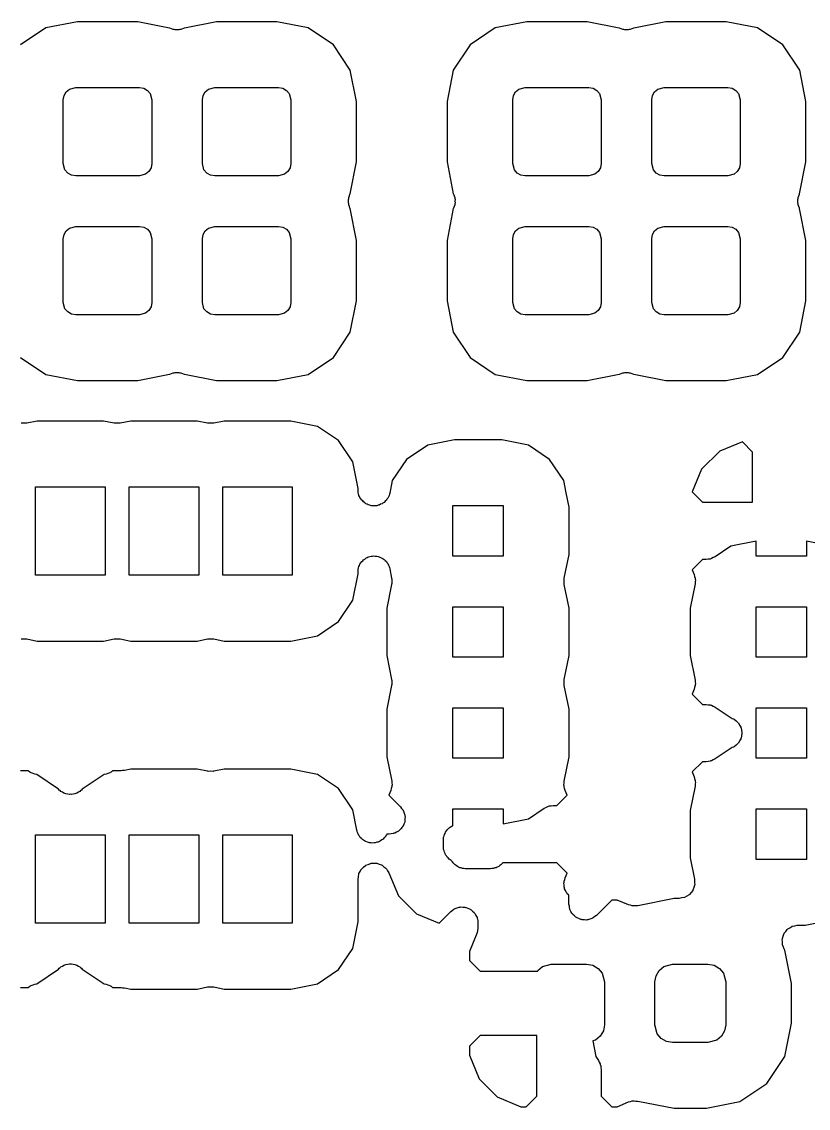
# Model space of a CAD drawing. Extents: x 123.5 to 166.3, y -110.9 to -58.6.
# Drawn here: x 140.88 to 147.11, y -98.87 to -90.27 of the extents above; entities that cross this region are included whole.
import ezdxf

# ---------------------------------------------------------------- set-up
doc = ezdxf.new("R2010")
doc.units = 0
doc.header["$MEASUREMENT"] = 0
doc.layers.add('BLACK', color=7, linetype='CONTINUOUS')

msp = doc.modelspace()

# ---------------------------------------------------------------- linework, layer by layer
at = {"layer": 'BLACK', "linetype": 'CONTINUOUS'}
for p, q in [((141.324, -90.2736), (141.075, -90.3229)), ((141.802, -90.2736), (141.324, -90.2736)), ((142.054, -90.3236), (141.802, -90.2736)), ((142.424, -90.2736), (142.172, -90.3236)), ((142.902, -90.2736), (142.424, -90.2736)), ((143.151, -90.3229), (142.902, -90.2736)), ((144.88, -90.2736), (144.631, -90.3229)), ((145.358, -90.2736), (144.88, -90.2736)), ((145.61, -90.3236), (145.358, -90.2736)), ((145.98, -90.2736), (145.728, -90.3236)), ((146.458, -90.2736), (145.98, -90.2736)), ((146.707, -90.3229), (146.458, -90.2736)), ((141.075, -90.3229), (140.875, -90.4565)), ((142.057, -90.3257), (142.054, -90.3236)), ((142.07, -90.3296), (142.057, -90.3257)), ((142.083, -90.3352), (142.07, -90.3296)), ((142.091, -90.3357), (142.083, -90.3352)), ((142.099, -90.3381), (142.091, -90.3357)), ((142.113, -90.3371), (142.099, -90.3381)), ((142.127, -90.3381), (142.113, -90.3371)), ((142.135, -90.3357), (142.127, -90.3381)), ((142.143, -90.3352), (142.135, -90.3357)), ((142.156, -90.3296), (142.143, -90.3352)), ((142.169, -90.3257), (142.156, -90.3296)), ((142.172, -90.3236), (142.169, -90.3257)), ((143.351, -90.4565), (143.151, -90.3229)), ((144.631, -90.3229), (144.431, -90.4565)), ((145.613, -90.3257), (145.61, -90.3236)), ((145.626, -90.3296), (145.613, -90.3257)), ((145.639, -90.3352), (145.626, -90.3296)), ((145.647, -90.3357), (145.639, -90.3352)), ((145.655, -90.3381), (145.647, -90.3357)), ((145.669, -90.3371), (145.655, -90.3381)), ((145.683, -90.3381), (145.669, -90.3371)), ((145.691, -90.3357), (145.683, -90.3381)), ((145.699, -90.3352), (145.691, -90.3357)), ((145.712, -90.3296), (145.699, -90.3352)), ((145.725, -90.3257), (145.712, -90.3296)), ((145.728, -90.3236), (145.725, -90.3257)), ((146.907, -90.4565), (146.707, -90.3229)), ((143.484, -90.6563), (143.351, -90.4565)), ((144.431, -90.4565), (144.298, -90.6563)), ((147.04, -90.6563), (146.907, -90.4565)), ((143.533, -90.9045), (143.484, -90.6563)), ((144.298, -90.6563), (144.249, -90.9045)), ((147.089, -90.9045), (147.04, -90.6563)), ((141.236, -90.829), (141.262, -90.8071)), ((141.262, -90.8071), (141.311, -90.794)), ((141.311, -90.794), (141.815, -90.794)), ((141.815, -90.794), (141.849, -90.7999)), ((141.849, -90.7999), (141.878, -90.8169)), ((141.878, -90.8169), (141.9, -90.843)), ((142.336, -90.829), (142.362, -90.8071)), ((142.362, -90.8071), (142.411, -90.794)), ((142.411, -90.794), (142.915, -90.794)), ((142.915, -90.794), (142.949, -90.7999)), ((142.949, -90.7999), (142.978, -90.8169)), ((142.978, -90.8169), (143, -90.843)), ((144.792, -90.829), (144.818, -90.8071)), ((144.818, -90.8071), (144.867, -90.794)), ((144.867, -90.794), (145.371, -90.794)), ((145.371, -90.794), (145.405, -90.7999)), ((145.405, -90.7999), (145.434, -90.8169)), ((145.434, -90.8169), (145.456, -90.843)), ((145.892, -90.829), (145.918, -90.8071)), ((145.918, -90.8071), (145.967, -90.794)), ((145.967, -90.794), (146.471, -90.794)), ((146.471, -90.794), (146.505, -90.7999)), ((146.505, -90.7999), (146.534, -90.8169)), ((146.534, -90.8169), (146.556, -90.843)), ((141.213, -90.892), (141.219, -90.8585)), ((141.213, -91.396), (141.213, -90.892)), ((141.219, -90.8585), (141.236, -90.829)), ((141.9, -90.843), (141.913, -90.892)), ((141.913, -90.892), (141.913, -91.396)), ((142.313, -90.892), (142.319, -90.8585)), ((142.313, -91.396), (142.313, -90.892)), ((142.319, -90.8585), (142.336, -90.829)), ((143, -90.843), (143.013, -90.892)), ((143.013, -90.892), (143.013, -91.396)), ((143.533, -91.3835), (143.533, -90.9045)), ((144.249, -90.9045), (144.249, -91.3835)), ((144.769, -90.892), (144.775, -90.8585)), ((144.769, -91.396), (144.769, -90.892)), ((144.775, -90.8585), (144.792, -90.829)), ((145.456, -90.843), (145.469, -90.892)), ((145.469, -90.892), (145.469, -91.396)), ((145.869, -90.892), (145.875, -90.8585)), ((145.869, -91.396), (145.869, -90.892)), ((145.875, -90.8585), (145.892, -90.829)), ((146.556, -90.843), (146.569, -90.892)), ((146.569, -90.892), (146.569, -91.396)), ((147.089, -91.3835), (147.089, -90.9045)), ((141.226, -91.445), (141.213, -91.396)), ((141.913, -91.396), (141.907, -91.4295)), ((142.326, -91.445), (142.313, -91.396)), ((143.013, -91.396), (143.007, -91.4295)), ((143.483, -91.6349), (143.533, -91.3835)), ((144.249, -91.3835), (144.299, -91.6349)), ((144.782, -91.445), (144.769, -91.396)), ((145.469, -91.396), (145.463, -91.4295)), ((145.882, -91.445), (145.869, -91.396)), ((146.569, -91.396), (146.563, -91.4295)), ((147.039, -91.6349), (147.089, -91.3835)), ((141.248, -91.4711), (141.226, -91.445)), ((141.277, -91.4881), (141.248, -91.4711)), ((141.311, -91.494), (141.277, -91.4881)), ((141.815, -91.494), (141.311, -91.494)), ((141.864, -91.4809), (141.815, -91.494)), ((141.89, -91.459), (141.864, -91.4809)), ((141.907, -91.4295), (141.89, -91.459)), ((142.348, -91.4711), (142.326, -91.445)), ((142.377, -91.4881), (142.348, -91.4711)), ((142.411, -91.494), (142.377, -91.4881)), ((142.915, -91.494), (142.411, -91.494)), ((142.964, -91.4809), (142.915, -91.494)), ((142.99, -91.459), (142.964, -91.4809)), ((143.007, -91.4295), (142.99, -91.459)), ((144.804, -91.4711), (144.782, -91.445)), ((144.833, -91.4881), (144.804, -91.4711)), ((144.867, -91.494), (144.833, -91.4881)), ((145.371, -91.494), (144.867, -91.494)), ((145.42, -91.4809), (145.371, -91.494)), ((145.446, -91.459), (145.42, -91.4809)), ((145.463, -91.4295), (145.446, -91.459)), ((145.904, -91.4711), (145.882, -91.445)), ((145.933, -91.4881), (145.904, -91.4711)), ((145.967, -91.494), (145.933, -91.4881)), ((146.471, -91.494), (145.967, -91.494)), ((146.52, -91.4809), (146.471, -91.494)), ((146.546, -91.459), (146.52, -91.4809)), ((146.563, -91.4295), (146.546, -91.459)), ((143.469, -91.6802), (143.471, -91.6722)), ((143.47, -91.694), (143.469, -91.6802)), ((143.471, -91.6722), (143.472, -91.6638)), ((143.472, -91.6638), (143.477, -91.6511)), ((143.477, -91.6511), (143.481, -91.6378)), ((143.481, -91.6378), (143.483, -91.6349)), ((144.299, -91.6349), (144.301, -91.6378)), ((144.301, -91.6378), (144.305, -91.6511)), ((144.305, -91.6511), (144.31, -91.6638)), ((144.31, -91.6638), (144.311, -91.6721)), ((144.311, -91.6721), (144.313, -91.6802)), ((144.313, -91.6802), (144.312, -91.694)), ((147.025, -91.6802), (147.027, -91.6722)), ((147.026, -91.694), (147.025, -91.6802)), ((147.027, -91.6722), (147.028, -91.6638)), ((147.028, -91.6638), (147.033, -91.6511)), ((147.033, -91.6511), (147.037, -91.6378)), ((147.037, -91.6378), (147.039, -91.6349)), ((143.469, -91.7078), (143.47, -91.694)), ((143.471, -91.7158), (143.469, -91.7078)), ((143.472, -91.7242), (143.471, -91.7158)), ((143.477, -91.7369), (143.472, -91.7242)), ((143.481, -91.7502), (143.477, -91.7369)), ((143.483, -91.7531), (143.481, -91.7502)), ((143.533, -92.0045), (143.483, -91.7531)), ((144.299, -91.7531), (144.249, -92.0045)), ((144.301, -91.7502), (144.299, -91.7531)), ((144.305, -91.7369), (144.301, -91.7502)), ((144.31, -91.7242), (144.305, -91.7369)), ((144.311, -91.7159), (144.31, -91.7242)), ((144.313, -91.7078), (144.311, -91.7159)), ((144.312, -91.694), (144.313, -91.7078)), ((147.025, -91.7078), (147.026, -91.694)), ((147.027, -91.7158), (147.025, -91.7078)), ((147.028, -91.7242), (147.027, -91.7158)), ((147.033, -91.7369), (147.028, -91.7242)), ((147.037, -91.7502), (147.033, -91.7369)), ((147.039, -91.7531), (147.037, -91.7502)), ((147.089, -92.0045), (147.039, -91.7531)), ((141.219, -91.9585), (141.236, -91.929)), ((141.236, -91.929), (141.262, -91.9071)), ((141.262, -91.9071), (141.311, -91.894)), ((141.311, -91.894), (141.815, -91.894)), ((141.815, -91.894), (141.849, -91.8999)), ((141.849, -91.8999), (141.878, -91.9169)), ((141.878, -91.9169), (141.9, -91.943)), ((142.319, -91.9585), (142.336, -91.929)), ((142.336, -91.929), (142.362, -91.9071)), ((142.362, -91.9071), (142.411, -91.894)), ((142.411, -91.894), (142.915, -91.894)), ((142.915, -91.894), (142.949, -91.8999)), ((142.949, -91.8999), (142.978, -91.9169)), ((142.978, -91.9169), (143, -91.943)), ((144.775, -91.9585), (144.792, -91.929)), ((144.792, -91.929), (144.818, -91.9071)), ((144.818, -91.9071), (144.867, -91.894)), ((144.867, -91.894), (145.371, -91.894)), ((145.371, -91.894), (145.405, -91.8999)), ((145.405, -91.8999), (145.434, -91.9169)), ((145.434, -91.9169), (145.456, -91.943)), ((145.875, -91.9585), (145.892, -91.929)), ((145.892, -91.929), (145.918, -91.9071)), ((145.918, -91.9071), (145.967, -91.894)), ((145.967, -91.894), (146.471, -91.894)), ((146.471, -91.894), (146.505, -91.8999)), ((146.505, -91.8999), (146.534, -91.9169)), ((146.534, -91.9169), (146.556, -91.943)), ((141.213, -91.992), (141.219, -91.9585)), ((141.213, -92.496), (141.213, -91.992)), ((141.9, -91.943), (141.913, -91.992)), ((141.913, -91.992), (141.913, -92.496)), ((142.313, -91.992), (142.319, -91.9585)), ((142.313, -92.496), (142.313, -91.992)), ((143, -91.943), (143.013, -91.992)), ((143.013, -91.992), (143.013, -92.496)), ((143.533, -92.4835), (143.533, -92.0045)), ((144.249, -92.0045), (144.249, -92.4835)), ((144.769, -91.992), (144.775, -91.9585)), ((144.769, -92.496), (144.769, -91.992)), ((145.456, -91.943), (145.469, -91.992)), ((145.469, -91.992), (145.469, -92.496)), ((145.869, -91.992), (145.875, -91.9585)), ((145.869, -92.496), (145.869, -91.992)), ((146.556, -91.943), (146.569, -91.992)), ((146.569, -91.992), (146.569, -92.496)), ((147.089, -92.4835), (147.089, -92.0045)), ((141.226, -92.545), (141.213, -92.496)), ((141.907, -92.5295), (141.89, -92.559)), ((141.913, -92.496), (141.907, -92.5295)), ((142.326, -92.545), (142.313, -92.496)), ((143.007, -92.5295), (142.99, -92.559)), ((143.013, -92.496), (143.007, -92.5295)), ((143.484, -92.7317), (143.533, -92.4835)), ((144.249, -92.4835), (144.298, -92.7317)), ((144.782, -92.545), (144.769, -92.496)), ((145.463, -92.5295), (145.446, -92.559)), ((145.469, -92.496), (145.463, -92.5295)), ((145.882, -92.545), (145.869, -92.496)), ((146.563, -92.5295), (146.546, -92.559)), ((146.569, -92.496), (146.563, -92.5295)), ((147.04, -92.7317), (147.089, -92.4835)), ((141.248, -92.5711), (141.226, -92.545)), ((141.277, -92.5881), (141.248, -92.5711)), ((141.311, -92.594), (141.277, -92.5881)), ((141.815, -92.594), (141.311, -92.594)), ((141.864, -92.5809), (141.815, -92.594)), ((141.89, -92.559), (141.864, -92.5809)), ((142.348, -92.5711), (142.326, -92.545)), ((142.377, -92.5881), (142.348, -92.5711)), ((142.411, -92.594), (142.377, -92.5881)), ((142.915, -92.594), (142.411, -92.594)), ((142.964, -92.5809), (142.915, -92.594)), ((142.99, -92.559), (142.964, -92.5809)), ((144.804, -92.5711), (144.782, -92.545)), ((144.833, -92.5881), (144.804, -92.5711)), ((144.867, -92.594), (144.833, -92.5881)), ((145.371, -92.594), (144.867, -92.594)), ((145.42, -92.5809), (145.371, -92.594)), ((145.446, -92.559), (145.42, -92.5809)), ((145.904, -92.5711), (145.882, -92.545)), ((145.933, -92.5881), (145.904, -92.5711)), ((145.967, -92.594), (145.933, -92.5881)), ((146.471, -92.594), (145.967, -92.594)), ((146.52, -92.5809), (146.471, -92.594)), ((146.546, -92.559), (146.52, -92.5809)), ((143.351, -92.9315), (143.484, -92.7317)), ((144.298, -92.7317), (144.431, -92.9315)), ((146.907, -92.9315), (147.04, -92.7317)), ((140.875, -92.9315), (141.075, -93.0651)), ((143.151, -93.0651), (143.351, -92.9315)), ((144.431, -92.9315), (144.631, -93.0651)), ((146.707, -93.0651), (146.907, -92.9315)), ((142.057, -93.0623), (142.07, -93.0584)), ((142.07, -93.0584), (142.083, -93.0528)), ((142.083, -93.0528), (142.091, -93.0523)), ((142.091, -93.0523), (142.099, -93.0499)), ((142.099, -93.0499), (142.113, -93.0509)), ((142.113, -93.0509), (142.127, -93.0499)), ((142.127, -93.0499), (142.135, -93.0523)), ((142.135, -93.0523), (142.143, -93.0528)), ((142.143, -93.0528), (142.156, -93.0584)), ((142.156, -93.0584), (142.169, -93.0623)), ((145.613, -93.0623), (145.626, -93.0584)), ((145.626, -93.0584), (145.639, -93.0528)), ((145.639, -93.0528), (145.647, -93.0523)), ((145.647, -93.0523), (145.655, -93.0499)), ((145.655, -93.0499), (145.669, -93.0509)), ((145.669, -93.0509), (145.683, -93.0499)), ((145.683, -93.0499), (145.691, -93.0523)), ((145.691, -93.0523), (145.699, -93.0528)), ((145.699, -93.0528), (145.712, -93.0584)), ((145.712, -93.0584), (145.725, -93.0623)), ((141.075, -93.0651), (141.324, -93.1144)), ((141.324, -93.1144), (141.802, -93.1144)), ((141.802, -93.1144), (142.054, -93.0644)), ((142.054, -93.0644), (142.057, -93.0623)), ((142.169, -93.0623), (142.172, -93.0644)), ((142.172, -93.0644), (142.424, -93.1144)), ((142.424, -93.1144), (142.902, -93.1144)), ((142.902, -93.1144), (143.151, -93.0651)), ((144.631, -93.0651), (144.88, -93.1144)), ((144.88, -93.1144), (145.358, -93.1144)), ((145.358, -93.1144), (145.61, -93.0644)), ((145.61, -93.0644), (145.613, -93.0623)), ((145.725, -93.0623), (145.728, -93.0644)), ((145.728, -93.0644), (145.98, -93.1144)), ((145.98, -93.1144), (146.458, -93.1144)), ((146.458, -93.1144), (146.707, -93.0651)), ((140.899, -93.4519), (140.88, -93.4523)), ((140.919, -93.4523), (140.899, -93.4519)), ((140.921, -93.4514), (140.919, -93.4523)), ((140.924, -93.4514), (140.921, -93.4514)), ((141.007, -93.4349), (140.924, -93.4514)), ((141.532, -93.4349), (141.007, -93.4349)), ((141.615, -93.4514), (141.532, -93.4349)), ((141.617, -93.4514), (141.615, -93.4514)), ((141.62, -93.4523), (141.617, -93.4514)), ((141.639, -93.4519), (141.62, -93.4523)), ((141.659, -93.4523), (141.639, -93.4519)), ((141.661, -93.4514), (141.659, -93.4523)), ((141.664, -93.4514), (141.661, -93.4514)), ((141.747, -93.4349), (141.664, -93.4514)), ((142.272, -93.4349), (141.747, -93.4349)), ((142.355, -93.4514), (142.272, -93.4349)), ((142.357, -93.4514), (142.355, -93.4514)), ((142.36, -93.4523), (142.357, -93.4514)), ((142.379, -93.4519), (142.36, -93.4523)), ((142.399, -93.4523), (142.379, -93.4519)), ((142.401, -93.4514), (142.399, -93.4523)), ((142.404, -93.4514), (142.401, -93.4514)), ((142.487, -93.4349), (142.404, -93.4514)), ((143.012, -93.4349), (142.487, -93.4349)), ((143.223, -93.4768), (143.012, -93.4349)), ((143.391, -93.5891), (143.223, -93.4768)), ((143.503, -93.7572), (143.391, -93.5891)), ((144.096, -93.6255), (143.928, -93.7378)), ((144.307, -93.5836), (144.096, -93.6255)), ((144.682, -93.5836), (144.307, -93.5836)), ((144.893, -93.6255), (144.682, -93.5836)), ((145.061, -93.7378), (144.893, -93.6255)), ((146.586, -93.599), (146.407, -93.6733)), ((146.667, -93.6804), (146.586, -93.599)), ((143.928, -93.7378), (143.816, -93.9058)), ((145.173, -93.9058), (145.061, -93.7378)), ((146.407, -93.6733), (146.264, -93.8162)), ((146.667, -94.077), (146.667, -93.6804)), ((143.545, -93.9679), (143.503, -93.7572)), ((146.264, -93.8162), (146.189, -93.9957)), ((143.816, -93.9058), (143.796, -94.0042)), ((145.192, -94.0025), (145.173, -93.9058)), ((140.994, -94.6554), (140.994, -93.9554)), ((140.994, -93.9554), (141.544, -93.9554)), ((141.544, -93.9554), (141.544, -94.6554)), ((141.734, -94.6554), (141.734, -93.9554)), ((141.734, -93.9554), (142.284, -93.9554)), ((142.284, -93.9554), (142.284, -94.6554)), ((142.474, -94.6554), (142.474, -93.9554)), ((142.474, -93.9554), (143.024, -93.9554)), ((143.024, -93.9554), (143.024, -94.6554)), ((143.545, -93.9795), (143.545, -93.9679)), ((143.546, -93.989), (143.545, -93.9795)), ((143.546, -93.9988), (143.546, -93.989)), ((143.55, -94.0106), (143.546, -93.9988)), ((143.796, -94.0042), (143.793, -94.0133)), ((145.215, -94.1165), (145.192, -94.0025)), ((146.189, -93.9957), (146.271, -94.077)), ((143.552, -94.0229), (143.55, -94.0106)), ((143.557, -94.0313), (143.552, -94.0229)), ((143.56, -94.0405), (143.557, -94.0313)), ((143.568, -94.0503), (143.56, -94.0405)), ((143.574, -94.0611), (143.568, -94.0503)), ((143.582, -94.0673), (143.574, -94.0611)), ((143.588, -94.0749), (143.582, -94.0673)), ((143.599, -94.0814), (143.588, -94.0749)), ((143.608, -94.0894), (143.599, -94.0814)), ((143.617, -94.0928), (143.608, -94.0894)), ((143.735, -94.0894), (143.724, -94.0937)), ((143.743, -94.0832), (143.735, -94.0894)), ((143.751, -94.0785), (143.743, -94.0832)), ((143.759, -94.0691), (143.751, -94.0785)), ((143.769, -94.0611), (143.759, -94.0691)), ((143.774, -94.0527), (143.769, -94.0611)), ((143.78, -94.0453), (143.774, -94.0527)), ((143.785, -94.0337), (143.78, -94.0453)), ((143.791, -94.0229), (143.785, -94.0337)), ((143.793, -94.0133), (143.791, -94.0229)), ((146.271, -94.077), (146.667, -94.077)), ((143.626, -94.0978), (143.617, -94.0928)), ((143.638, -94.1003), (143.626, -94.0978)), ((143.65, -94.1045), (143.638, -94.1003)), ((143.659, -94.1045), (143.65, -94.1045)), ((143.669, -94.1064), (143.659, -94.1045)), ((143.681, -94.1045), (143.669, -94.1064)), ((143.694, -94.1045), (143.681, -94.1045)), ((143.703, -94.1012), (143.694, -94.1045)), ((143.713, -94.0997), (143.703, -94.1012)), ((143.724, -94.0937), (143.713, -94.0997)), ((144.294, -94.504), (144.294, -94.104)), ((144.294, -94.104), (144.694, -94.104)), ((144.694, -94.104), (144.694, -94.504)), ((145.215, -94.4915), (145.215, -94.1165)), ((146.496, -94.4255), (146.37, -94.5096)), ((146.694, -94.386), (146.496, -94.4255)), ((146.694, -94.504), (146.694, -94.386)), ((147.293, -94.4255), (147.094, -94.386)), ((147.094, -94.386), (147.094, -94.504)), ((143.599, -94.5266), (143.608, -94.5186)), ((143.608, -94.5186), (143.617, -94.5152)), ((143.617, -94.5152), (143.626, -94.5102)), ((143.626, -94.5102), (143.638, -94.5077)), ((143.638, -94.5077), (143.65, -94.5035)), ((143.65, -94.5035), (143.659, -94.5035)), ((143.659, -94.5035), (143.669, -94.5016)), ((143.669, -94.5016), (143.681, -94.5035)), ((143.681, -94.5035), (143.694, -94.5035)), ((143.694, -94.5035), (143.703, -94.5068)), ((143.703, -94.5068), (143.713, -94.5083)), ((143.713, -94.5083), (143.724, -94.5143)), ((143.724, -94.5143), (143.735, -94.5186)), ((143.735, -94.5186), (143.743, -94.5248)), ((144.694, -94.504), (144.294, -94.504)), ((145.177, -94.6792), (145.215, -94.4915)), ((146.356, -94.5157), (146.343, -94.5233)), ((146.37, -94.5096), (146.356, -94.5157)), ((147.094, -94.504), (146.694, -94.504)), ((143.546, -94.6092), (143.55, -94.5974)), ((143.55, -94.5974), (143.552, -94.5851)), ((143.552, -94.5851), (143.557, -94.5767)), ((143.557, -94.5767), (143.56, -94.5675)), ((143.56, -94.5675), (143.568, -94.5577)), ((143.568, -94.5577), (143.574, -94.5469)), ((143.574, -94.5469), (143.582, -94.5407)), ((143.582, -94.5407), (143.588, -94.5331)), ((143.588, -94.5331), (143.599, -94.5266)), ((143.743, -94.5248), (143.751, -94.5295)), ((143.751, -94.5295), (143.759, -94.5389)), ((143.759, -94.5389), (143.769, -94.5469)), ((143.769, -94.5469), (143.774, -94.5553)), ((143.774, -94.5553), (143.78, -94.5627)), ((143.78, -94.5627), (143.785, -94.5743)), ((143.785, -94.5743), (143.791, -94.5851)), ((143.791, -94.5851), (143.793, -94.5947)), ((143.793, -94.5947), (143.796, -94.6038)), ((143.796, -94.6038), (143.811, -94.6792)), ((146.271, -94.531), (146.189, -94.6123)), ((146.3, -94.531), (146.271, -94.531)), ((146.315, -94.5284), (146.3, -94.531)), ((146.33, -94.5274), (146.315, -94.5284)), ((146.336, -94.5246), (146.33, -94.5274)), ((146.343, -94.5233), (146.336, -94.5246)), ((141.544, -94.6554), (140.994, -94.6554)), ((142.284, -94.6554), (141.734, -94.6554)), ((143.024, -94.6554), (142.474, -94.6554)), ((143.503, -94.8536), (143.545, -94.6429)), ((143.545, -94.6285), (143.546, -94.619)), ((143.545, -94.6429), (143.545, -94.6285)), ((143.546, -94.619), (143.546, -94.6092)), ((143.811, -94.6792), (143.811, -94.682)), ((143.811, -94.682), (143.812, -94.6847)), ((143.812, -94.6847), (143.812, -94.704)), ((145.177, -94.682), (145.177, -94.6792)), ((145.177, -94.6847), (145.177, -94.682)), ((145.177, -94.704), (145.177, -94.6847)), ((146.189, -94.6123), (146.205, -94.6502)), ((146.205, -94.6502), (146.208, -94.6651)), ((146.208, -94.6651), (146.213, -94.6795)), ((146.213, -94.6795), (146.213, -94.6865)), ((146.213, -94.6865), (146.215, -94.6933)), ((146.215, -94.6933), (146.213, -94.7084)), ((143.811, -94.7288), (143.774, -94.9165)), ((143.812, -94.7233), (143.811, -94.726)), ((143.811, -94.726), (143.811, -94.7288)), ((143.812, -94.704), (143.812, -94.7233)), ((145.177, -94.7233), (145.177, -94.704)), ((145.177, -94.726), (145.177, -94.7233)), ((145.177, -94.7288), (145.177, -94.726)), ((145.215, -94.9165), (145.177, -94.7288)), ((146.212, -94.7236), (146.174, -94.9165)), ((146.213, -94.7084), (146.212, -94.7236)), ((143.391, -95.0216), (143.503, -94.8536)), ((143.774, -94.9165), (143.774, -95.2915)), ((144.294, -95.304), (144.294, -94.904)), ((144.294, -94.904), (144.694, -94.904)), ((144.694, -94.904), (144.694, -95.304)), ((145.215, -95.2915), (145.215, -94.9165)), ((146.174, -94.9165), (146.174, -95.2915)), ((146.694, -95.304), (146.694, -94.904)), ((146.694, -94.904), (147.094, -94.904)), ((147.094, -94.904), (147.094, -95.304)), ((143.223, -95.1339), (143.391, -95.0216)), ((140.88, -95.1584), (140.899, -95.1588)), ((140.899, -95.1588), (140.919, -95.1584)), ((140.919, -95.1584), (140.921, -95.1593)), ((140.921, -95.1593), (140.924, -95.1594)), ((140.924, -95.1594), (141.007, -95.1758)), ((141.007, -95.1758), (141.532, -95.1758)), ((141.532, -95.1758), (141.615, -95.1594)), ((141.615, -95.1594), (141.617, -95.1593)), ((141.617, -95.1593), (141.62, -95.1584)), ((141.62, -95.1584), (141.639, -95.1588)), ((141.639, -95.1588), (141.659, -95.1584)), ((141.659, -95.1584), (141.661, -95.1593)), ((141.661, -95.1593), (141.664, -95.1594)), ((141.664, -95.1594), (141.747, -95.1758)), ((141.747, -95.1758), (142.272, -95.1758)), ((142.272, -95.1758), (142.355, -95.1594)), ((142.355, -95.1594), (142.357, -95.1593)), ((142.357, -95.1593), (142.36, -95.1584)), ((142.36, -95.1584), (142.379, -95.1588)), ((142.379, -95.1588), (142.399, -95.1584)), ((142.399, -95.1584), (142.401, -95.1593)), ((142.401, -95.1593), (142.404, -95.1594)), ((142.404, -95.1594), (142.487, -95.1758)), ((142.487, -95.1758), (143.012, -95.1758)), ((143.012, -95.1758), (143.223, -95.1339)), ((143.774, -95.2915), (143.811, -95.4792)), ((145.177, -95.4792), (145.215, -95.2915)), ((146.174, -95.2915), (146.212, -95.4844)), ((144.694, -95.304), (144.294, -95.304)), ((147.094, -95.304), (146.694, -95.304)), ((143.811, -95.5288), (143.774, -95.7165)), ((143.811, -95.4792), (143.811, -95.482)), ((143.811, -95.482), (143.812, -95.4847)), ((143.812, -95.5233), (143.811, -95.526)), ((143.811, -95.526), (143.811, -95.5288)), ((143.812, -95.4847), (143.812, -95.504)), ((143.812, -95.504), (143.812, -95.5233)), ((145.177, -95.482), (145.177, -95.4792)), ((145.177, -95.4847), (145.177, -95.482)), ((145.177, -95.504), (145.177, -95.4847)), ((145.177, -95.5233), (145.177, -95.504)), ((145.177, -95.526), (145.177, -95.5233)), ((145.177, -95.5288), (145.177, -95.526)), ((145.215, -95.7165), (145.177, -95.5288)), ((146.208, -95.5429), (146.205, -95.5578)), ((146.213, -95.5285), (146.208, -95.5429)), ((146.212, -95.4844), (146.213, -95.4996)), ((146.213, -95.4996), (146.215, -95.5147)), ((146.215, -95.5147), (146.213, -95.5215)), ((146.213, -95.5215), (146.213, -95.5285)), ((146.205, -95.5578), (146.189, -95.5957)), ((146.189, -95.5957), (146.271, -95.677)), ((143.774, -95.7165), (143.774, -96.0915)), ((144.294, -96.104), (144.294, -95.704)), ((144.294, -95.704), (144.694, -95.704)), ((144.694, -95.704), (144.694, -96.104)), ((145.215, -96.0915), (145.215, -95.7165)), ((146.271, -95.677), (146.3, -95.677)), ((146.3, -95.677), (146.315, -95.6796)), ((146.315, -95.6796), (146.33, -95.6806)), ((146.33, -95.6806), (146.336, -95.6834)), ((146.336, -95.6834), (146.343, -95.6847)), ((146.343, -95.6847), (146.356, -95.6923)), ((146.356, -95.6923), (146.37, -95.6984)), ((146.37, -95.6984), (146.506, -95.7888)), ((146.694, -96.104), (146.694, -95.704)), ((146.694, -95.704), (147.094, -95.704)), ((147.094, -95.704), (147.094, -96.104)), ((146.506, -95.7888), (146.517, -95.7927)), ((146.517, -95.7927), (146.519, -95.7944)), ((146.519, -95.7944), (146.522, -95.7954)), ((146.522, -95.7954), (146.536, -95.8082)), ((146.536, -95.8082), (146.551, -95.8203)), ((146.551, -95.8203), (146.553, -95.8227)), ((146.553, -95.8227), (146.555, -95.8245)), ((146.555, -95.8245), (146.564, -95.8414)), ((146.564, -95.8414), (146.574, -95.858)), ((146.574, -95.858), (146.575, -95.8607)), ((146.575, -95.8607), (146.576, -95.8632)), ((146.576, -95.8632), (146.579, -95.8823)), ((146.579, -95.8823), (146.583, -95.9012)), ((146.555, -95.9835), (146.553, -95.9853)), ((146.564, -95.9666), (146.555, -95.9835)), ((146.574, -95.95), (146.564, -95.9666)), ((146.575, -95.9473), (146.574, -95.95)), ((146.576, -95.9448), (146.575, -95.9473)), ((146.579, -95.9257), (146.576, -95.9448)), ((146.583, -95.9068), (146.579, -95.9257)), ((146.583, -95.9012), (146.582, -95.904)), ((146.582, -95.904), (146.583, -95.9068)), ((146.506, -96.0192), (146.37, -96.1096)), ((146.517, -96.0153), (146.506, -96.0192)), ((146.519, -96.0136), (146.517, -96.0153)), ((146.522, -96.0126), (146.519, -96.0136)), ((146.536, -95.9998), (146.522, -96.0126)), ((146.551, -95.9877), (146.536, -95.9998)), ((146.553, -95.9853), (146.551, -95.9877)), ((143.774, -96.0915), (143.812, -96.2844)), ((144.694, -96.104), (144.294, -96.104)), ((145.176, -96.2844), (145.215, -96.0915)), ((146.271, -96.131), (146.189, -96.2123)), ((146.3, -96.131), (146.271, -96.131)), ((146.315, -96.1284), (146.3, -96.131)), ((146.33, -96.1274), (146.315, -96.1284)), ((146.336, -96.1246), (146.33, -96.1274)), ((146.343, -96.1233), (146.336, -96.1246)), ((146.356, -96.1157), (146.343, -96.1233)), ((146.37, -96.1096), (146.356, -96.1157)), ((147.094, -96.104), (146.694, -96.104)), ((140.934, -96.2024), (140.873, -96.2024)), ((140.935, -96.2029), (140.934, -96.2024)), ((140.947, -96.2129), (140.935, -96.2029)), ((140.953, -96.2155), (140.947, -96.2129)), ((140.959, -96.2195), (140.953, -96.2155)), ((140.974, -96.2234), (140.959, -96.2195)), ((140.988, -96.2289), (140.974, -96.2234)), ((141.003, -96.2318), (140.988, -96.2289)), ((141.176, -96.3479), (141.003, -96.2318)), ((141.536, -96.2318), (141.362, -96.3479)), ((141.551, -96.2289), (141.536, -96.2318)), ((141.565, -96.2234), (141.551, -96.2289)), ((141.58, -96.2195), (141.565, -96.2234)), ((141.585, -96.2155), (141.58, -96.2195)), ((141.592, -96.2129), (141.585, -96.2155)), ((141.603, -96.2029), (141.592, -96.2129)), ((141.604, -96.2024), (141.603, -96.2029)), ((141.665, -96.2024), (141.604, -96.2024)), ((141.666, -96.2024), (141.665, -96.2024)), ((141.665, -96.2024), (141.665, -96.2024)), ((141.671, -96.2024), (141.666, -96.2024)), ((141.682, -96.2004), (141.671, -96.2024)), ((141.696, -96.2001), (141.682, -96.2004)), ((141.747, -96.1899), (141.696, -96.2001)), ((142.272, -96.1899), (141.747, -96.1899)), ((142.355, -96.2064), (142.272, -96.1899)), ((142.357, -96.2064), (142.355, -96.2064)), ((142.36, -96.2073), (142.357, -96.2064)), ((142.379, -96.2069), (142.36, -96.2073)), ((142.399, -96.2073), (142.379, -96.2069)), ((142.401, -96.2064), (142.399, -96.2073)), ((142.404, -96.2064), (142.401, -96.2064)), ((142.487, -96.1899), (142.404, -96.2064)), ((143.012, -96.1899), (142.487, -96.1899)), ((143.223, -96.2318), (143.012, -96.1899)), ((143.391, -96.3441), (143.223, -96.2318)), ((146.189, -96.2123), (146.205, -96.2502)), ((143.813, -96.3285), (143.808, -96.3429)), ((143.812, -96.2844), (143.813, -96.2996)), ((143.813, -96.2996), (143.815, -96.3147)), ((143.815, -96.3147), (143.813, -96.3215)), ((143.813, -96.3215), (143.813, -96.3285)), ((145.174, -96.3147), (145.176, -96.2996)), ((145.176, -96.3215), (145.174, -96.3147)), ((145.176, -96.2996), (145.176, -96.2844)), ((145.176, -96.3285), (145.176, -96.3215)), ((145.18, -96.3429), (145.176, -96.3285)), ((146.212, -96.3236), (146.174, -96.5165)), ((146.205, -96.2502), (146.208, -96.2651)), ((146.208, -96.2651), (146.213, -96.2795)), ((146.213, -96.3084), (146.212, -96.3236)), ((146.213, -96.2795), (146.213, -96.2865)), ((146.213, -96.2865), (146.215, -96.2933)), ((146.215, -96.2933), (146.213, -96.3084)), ((141.181, -96.3551), (141.176, -96.3479)), ((141.188, -96.3597), (141.181, -96.3551)), ((141.194, -96.3657), (141.188, -96.3597)), ((141.207, -96.3719), (141.194, -96.3657)), ((141.218, -96.3796), (141.207, -96.3719)), ((141.226, -96.3816), (141.218, -96.3796)), ((141.234, -96.3852), (141.226, -96.3816)), ((141.248, -96.3868), (141.234, -96.3852)), ((141.261, -96.3901), (141.248, -96.3868)), ((141.269, -96.3891), (141.261, -96.3901)), ((141.278, -96.3901), (141.269, -96.3891)), ((141.291, -96.3868), (141.278, -96.3901)), ((141.305, -96.3853), (141.291, -96.3868)), ((141.312, -96.3816), (141.305, -96.3853)), ((141.32, -96.3796), (141.312, -96.3816)), ((141.332, -96.3719), (141.32, -96.3796)), ((141.344, -96.3657), (141.332, -96.3719)), ((141.35, -96.3597), (141.344, -96.3657)), ((141.357, -96.3551), (141.35, -96.3597)), ((141.362, -96.3479), (141.357, -96.3551)), ((143.503, -96.5122), (143.391, -96.3441)), ((143.805, -96.3578), (143.789, -96.3957)), ((143.789, -96.3957), (143.881, -96.4872)), ((143.808, -96.3429), (143.805, -96.3578)), ((145.118, -96.477), (145.199, -96.3957)), ((145.184, -96.3578), (145.18, -96.3429)), ((145.199, -96.3957), (145.184, -96.3578)), ((143.881, -96.4872), (143.89, -96.5008)), ((143.89, -96.5008), (143.901, -96.5135)), ((144.893, -96.5825), (145.019, -96.4984)), ((145.019, -96.4984), (145.032, -96.4923)), ((145.032, -96.4923), (145.046, -96.4847)), ((145.046, -96.4847), (145.052, -96.4834)), ((145.052, -96.4834), (145.059, -96.4806)), ((145.059, -96.4806), (145.074, -96.4796)), ((145.074, -96.4796), (145.089, -96.477)), ((145.089, -96.477), (145.118, -96.477)), ((143.535, -96.6731), (143.503, -96.5122)), ((143.901, -96.5135), (143.903, -96.5187)), ((143.903, -96.5187), (143.906, -96.5233)), ((143.906, -96.5233), (143.911, -96.5394)), ((143.911, -96.5394), (143.916, -96.5549)), ((143.916, -96.5549), (143.916, -96.5605)), ((143.916, -96.5605), (143.918, -96.5659)), ((143.918, -96.5659), (143.916, -96.5825)), ((143.916, -96.5825), (143.916, -96.5991)), ((144.294, -96.6376), (144.294, -96.504)), ((144.294, -96.504), (144.694, -96.504)), ((144.694, -96.504), (144.694, -96.622)), ((144.694, -96.622), (144.893, -96.5825)), ((146.174, -96.5165), (146.174, -96.8915)), ((146.694, -96.904), (146.694, -96.504)), ((146.694, -96.504), (147.094, -96.504)), ((147.094, -96.504), (147.094, -96.904)), ((143.883, -96.6616), (143.873, -96.6743)), ((143.895, -96.6498), (143.883, -96.6616)), ((143.898, -96.6448), (143.895, -96.6498)), ((143.901, -96.6405), (143.898, -96.6448)), ((143.907, -96.6249), (143.901, -96.6405)), ((143.914, -96.6099), (143.907, -96.6249)), ((143.916, -96.5991), (143.914, -96.6043)), ((143.914, -96.6043), (143.914, -96.6099)), ((144.245, -96.6794), (144.25, -96.6698)), ((144.25, -96.6698), (144.259, -96.6627)), ((144.259, -96.6627), (144.266, -96.6542)), ((144.266, -96.6542), (144.275, -96.6486)), ((144.275, -96.6486), (144.284, -96.6415)), ((144.284, -96.6415), (144.294, -96.6377)), ((144.294, -96.6377), (144.294, -96.6376)), ((140.994, -97.4104), (140.994, -96.7104)), ((140.994, -96.7104), (141.544, -96.7104)), ((141.544, -96.7104), (141.544, -97.4104)), ((141.734, -97.4104), (141.734, -96.7104)), ((141.734, -96.7104), (142.284, -96.7104)), ((142.284, -96.7104), (142.284, -97.4104)), ((142.474, -97.4104), (142.474, -96.7104)), ((142.474, -96.7104), (143.024, -96.7104)), ((143.024, -96.7104), (143.024, -97.4104)), ((143.538, -96.6822), (143.535, -96.6731)), ((143.54, -96.6918), (143.538, -96.6822)), ((143.546, -96.7026), (143.54, -96.6918)), ((143.551, -96.7142), (143.546, -96.7026)), ((143.557, -96.7216), (143.551, -96.7142)), ((143.562, -96.73), (143.557, -96.7216)), ((143.572, -96.738), (143.562, -96.73)), ((143.58, -96.7474), (143.572, -96.738)), ((143.588, -96.7521), (143.58, -96.7474)), ((143.596, -96.7583), (143.588, -96.7521)), ((143.608, -96.7626), (143.596, -96.7583)), ((143.723, -96.7583), (143.714, -96.7617)), ((143.732, -96.7503), (143.723, -96.7583)), ((143.743, -96.7438), (143.732, -96.7503)), ((143.749, -96.7363), (143.743, -96.7438)), ((143.757, -96.73), (143.749, -96.7363)), ((143.763, -96.7192), (143.757, -96.73)), ((143.771, -96.7094), (143.763, -96.7192)), ((143.773, -96.704), (143.771, -96.7094)), ((143.791, -96.704), (143.773, -96.704)), ((143.807, -96.7011), (143.791, -96.704)), ((143.824, -96.6997), (143.807, -96.7011)), ((143.829, -96.6973), (143.824, -96.6997)), ((143.835, -96.6963), (143.829, -96.6973)), ((143.849, -96.688), (143.835, -96.6963)), ((143.864, -96.681), (143.849, -96.688)), ((143.868, -96.6771), (143.864, -96.681)), ((143.873, -96.6743), (143.868, -96.6771)), ((144.22, -96.7514), (144.222, -96.7405)), ((144.22, -96.804), (144.22, -96.7514)), ((144.222, -96.7294), (144.226, -96.7189)), ((144.222, -96.7405), (144.222, -96.7294)), ((144.226, -96.7189), (144.228, -96.708)), ((144.228, -96.708), (144.234, -96.6984)), ((144.234, -96.6984), (144.237, -96.6879)), ((144.237, -96.6879), (144.245, -96.6794)), ((143.619, -96.7686), (143.608, -96.7626)), ((143.628, -96.7701), (143.619, -96.7686)), ((143.637, -96.7734), (143.628, -96.7701)), ((143.65, -96.7734), (143.637, -96.7734)), ((143.662, -96.7753), (143.65, -96.7734)), ((143.672, -96.7734), (143.662, -96.7753)), ((143.681, -96.7734), (143.672, -96.7734)), ((143.693, -96.7692), (143.681, -96.7734)), ((143.705, -96.7667), (143.693, -96.7692)), ((143.714, -96.7617), (143.705, -96.7667)), ((144.222, -96.8149), (144.22, -96.804)), ((144.222, -96.8261), (144.222, -96.8149)), ((144.226, -96.8365), (144.222, -96.8261)), ((144.228, -96.8474), (144.226, -96.8365)), ((144.234, -96.8571), (144.228, -96.8474)), ((144.237, -96.8675), (144.234, -96.8571)), ((144.245, -96.876), (144.237, -96.8675)), ((144.25, -96.8856), (144.245, -96.876)), ((144.259, -96.8928), (144.25, -96.8856)), ((144.266, -96.9013), (144.259, -96.8928)), ((144.275, -96.9068), (144.266, -96.9013)), ((144.284, -96.914), (144.275, -96.9068)), ((144.284, -96.9141), (144.284, -96.914)), ((144.284, -96.9145), (144.284, -96.9141)), ((144.292, -96.923), (144.284, -96.9145)), ((144.297, -96.9326), (144.292, -96.923)), ((144.693, -96.931), (144.692, -96.9326)), ((145.118, -96.931), (144.693, -96.931)), ((145.199, -97.0123), (145.118, -96.931)), ((146.174, -96.8915), (146.208, -97.0618)), ((147.094, -96.904), (146.694, -96.904)), ((143.552, -97.0166), (143.562, -96.9999)), ((143.552, -97.0194), (143.552, -97.0166)), ((143.562, -96.9999), (143.571, -96.9828)), ((143.571, -96.9828), (143.573, -96.9809)), ((143.573, -96.9809), (143.574, -96.9785)), ((143.574, -96.9785), (143.589, -96.966)), ((143.589, -96.966), (143.603, -96.953)), ((143.603, -96.953), (143.606, -96.9519)), ((143.606, -96.9519), (143.608, -96.9501)), ((143.608, -96.9501), (143.626, -96.9435)), ((143.626, -96.9435), (143.644, -96.9361)), ((143.644, -96.9361), (143.647, -96.936)), ((143.647, -96.936), (143.65, -96.935)), ((143.65, -96.935), (143.669, -96.935)), ((143.669, -96.935), (143.688, -96.9342)), ((143.688, -96.9342), (143.691, -96.935)), ((143.691, -96.935), (143.694, -96.935)), ((143.694, -96.935), (143.712, -96.9416)), ((143.712, -96.9416), (143.73, -96.9474)), ((143.73, -96.9474), (143.733, -96.9491)), ((143.733, -96.9491), (143.735, -96.9501)), ((143.735, -96.9501), (143.75, -96.9625)), ((143.75, -96.9625), (143.765, -96.9743)), ((143.765, -96.9743), (143.767, -96.9766)), ((143.767, -96.9766), (143.769, -96.9785)), ((143.769, -96.9785), (143.779, -96.9952)), ((143.779, -96.9952), (143.789, -97.0115)), ((143.789, -97.0115), (143.864, -97.1918)), ((144.306, -96.9398), (144.297, -96.9326)), ((144.313, -96.9483), (144.306, -96.9398)), ((144.322, -96.9538), (144.313, -96.9483)), ((144.331, -96.961), (144.322, -96.9538)), ((144.341, -96.9648), (144.331, -96.961)), ((144.351, -96.9703), (144.341, -96.9648)), ((144.362, -96.9723), (144.351, -96.9703)), ((144.372, -96.9761), (144.362, -96.9723)), ((144.383, -96.9761), (144.372, -96.9761)), ((144.394, -96.978), (144.383, -96.9761)), ((144.594, -96.978), (144.394, -96.978)), ((144.605, -96.9761), (144.594, -96.978)), ((144.616, -96.9761), (144.605, -96.9761)), ((144.627, -96.9723), (144.616, -96.9761)), ((144.638, -96.9703), (144.627, -96.9723)), ((144.647, -96.9648), (144.638, -96.9703)), ((144.658, -96.961), (144.647, -96.9648)), ((144.666, -96.9538), (144.658, -96.961)), ((144.676, -96.9483), (144.666, -96.9538)), ((144.683, -96.9398), (144.676, -96.9483)), ((144.692, -96.9326), (144.683, -96.9398)), ((145.184, -97.0504), (145.199, -97.0123)), ((143.545, -97.0601), (143.548, -97.0411)), ((143.545, -97.3979), (143.545, -97.0601)), ((143.548, -97.0411), (143.551, -97.0219)), ((143.551, -97.0219), (143.552, -97.0194)), ((145.174, -97.0935), (145.176, -97.0853)), ((145.176, -97.1072), (145.174, -97.0935)), ((145.176, -97.0769), (145.181, -97.0639)), ((145.176, -97.0853), (145.176, -97.0769)), ((145.181, -97.0639), (145.184, -97.0504)), ((146.208, -97.0618), (146.208, -97.0632)), ((146.208, -97.0632), (146.208, -97.0645)), ((146.208, -97.0645), (146.208, -97.0852)), ((146.208, -97.0852), (146.209, -97.1059)), ((145.176, -97.1211), (145.176, -97.1072)), ((145.179, -97.1289), (145.176, -97.1211)), ((145.18, -97.1372), (145.179, -97.1289)), ((145.186, -97.1495), (145.18, -97.1372)), ((145.191, -97.1625), (145.186, -97.1495)), ((145.196, -97.1689), (145.191, -97.1625)), ((145.2, -97.1763), (145.196, -97.1689)), ((145.21, -97.1857), (145.2, -97.1763)), ((145.214, -97.1904), (145.21, -97.1857)), ((146.165, -97.1838), (146.147, -97.1942)), ((146.166, -97.1828), (146.165, -97.1838)), ((146.167, -97.182), (146.166, -97.1828)), ((146.18, -97.1659), (146.167, -97.182)), ((146.193, -97.1501), (146.18, -97.1659)), ((146.194, -97.1487), (146.193, -97.1501)), ((146.195, -97.1476), (146.194, -97.1487)), ((146.201, -97.1281), (146.195, -97.1476)), ((146.208, -97.1086), (146.201, -97.1281)), ((146.209, -97.1059), (146.208, -97.1072)), ((146.208, -97.1072), (146.208, -97.1086)), ((143.864, -97.1918), (144.007, -97.3347)), ((145.214, -97.2577), (145.214, -97.1904)), ((145.217, -97.2741), (145.214, -97.2577)), ((145.219, -97.2906), (145.217, -97.2741)), ((145.553, -97.226), (145.431, -97.3476)), ((145.595, -97.226), (145.553, -97.226)), ((145.686, -97.2635), (145.595, -97.226)), ((145.701, -97.2668), (145.686, -97.2635)), ((145.715, -97.2717), (145.701, -97.2668)), ((145.722, -97.2716), (145.715, -97.2717)), ((145.729, -97.2731), (145.722, -97.2716)), ((145.744, -97.2711), (145.729, -97.2731)), ((145.759, -97.2707), (145.744, -97.2711)), ((146.047, -97.2136), (145.759, -97.2707)), ((146.083, -97.2136), (146.047, -97.2136)), ((146.085, -97.2133), (146.083, -97.2136)), ((146.086, -97.2135), (146.085, -97.2133)), ((146.106, -97.2095), (146.086, -97.2135)), ((146.127, -97.2059), (146.106, -97.2095)), ((146.128, -97.2052), (146.127, -97.2059)), ((146.129, -97.2049), (146.128, -97.2052)), ((146.147, -97.1942), (146.129, -97.2049)), ((144.007, -97.3347), (144.186, -97.409)), ((144.186, -97.409), (144.278, -97.3174)), ((144.278, -97.3174), (144.291, -97.3079)), ((144.291, -97.3079), (144.304, -97.2973)), ((144.304, -97.2973), (144.309, -97.2954)), ((144.309, -97.2954), (144.314, -97.2921)), ((144.314, -97.2921), (144.33, -97.2879)), ((144.33, -97.2879), (144.345, -97.2822)), ((144.345, -97.2822), (144.351, -97.2822)), ((144.351, -97.2822), (144.356, -97.2807)), ((144.356, -97.2807), (144.373, -97.2822)), ((144.373, -97.2822), (144.389, -97.2822)), ((144.389, -97.2822), (144.395, -97.2841)), ((144.395, -97.2841), (144.4, -97.2846)), ((144.4, -97.2846), (144.415, -97.2916)), ((144.415, -97.2916), (144.431, -97.2973)), ((144.431, -97.2973), (144.435, -97.3009)), ((144.435, -97.3009), (144.44, -97.3032)), ((144.44, -97.3032), (144.452, -97.315)), ((144.452, -97.315), (144.465, -97.3256)), ((144.465, -97.3256), (144.467, -97.3305)), ((144.467, -97.3305), (144.471, -97.3344)), ((144.471, -97.3344), (144.478, -97.3494)), ((144.478, -97.3494), (144.487, -97.3638)), ((145.221, -97.2957), (145.219, -97.2906)), ((145.222, -97.3012), (145.221, -97.2957)), ((145.23, -97.3156), (145.222, -97.3012)), ((145.237, -97.3306), (145.23, -97.3156)), ((145.241, -97.3345), (145.237, -97.3306)), ((145.244, -97.3394), (145.241, -97.3345)), ((145.257, -97.35), (145.244, -97.3394)), ((145.269, -97.3618), (145.257, -97.35)), ((145.418, -97.3571), (145.405, -97.3677)), ((145.431, -97.3476), (145.418, -97.3571)), ((141.544, -97.4104), (140.994, -97.4104)), ((142.284, -97.4104), (141.734, -97.4104)), ((143.024, -97.4104), (142.474, -97.4104)), ((143.503, -97.6086), (143.545, -97.3979)), ((144.487, -97.3638), (144.488, -97.3693)), ((144.488, -97.3693), (144.49, -97.3744)), ((144.49, -97.3744), (144.492, -97.3909)), ((144.492, -97.3909), (144.494, -97.4073)), ((144.494, -97.4073), (144.494, -97.4435)), ((144.494, -97.4435), (144.494, -97.4463)), ((144.494, -97.4463), (144.494, -97.4491)), ((145.274, -97.3641), (145.269, -97.3618)), ((145.278, -97.3677), (145.274, -97.3641)), ((145.293, -97.3734), (145.278, -97.3677)), ((145.309, -97.3804), (145.293, -97.3734)), ((145.314, -97.3809), (145.309, -97.3804)), ((145.319, -97.3828), (145.314, -97.3809)), ((145.336, -97.3828), (145.319, -97.3828)), ((145.352, -97.3843), (145.336, -97.3828)), ((145.358, -97.3828), (145.352, -97.3843)), ((145.363, -97.3828), (145.358, -97.3828)), ((145.379, -97.3771), (145.363, -97.3828)), ((145.395, -97.3728), (145.379, -97.3771)), ((145.4, -97.3696), (145.395, -97.3728)), ((145.405, -97.3677), (145.4, -97.3696)), ((146.946, -97.4542), (146.962, -97.4452)), ((146.962, -97.4452), (146.977, -97.4352)), ((146.977, -97.4352), (146.981, -97.4342)), ((146.981, -97.4342), (146.984, -97.4321)), ((146.984, -97.4321), (147.002, -97.429)), ((147.002, -97.429), (147.019, -97.4247)), ((147.019, -97.4247), (147.024, -97.4252)), ((147.024, -97.4252), (147.028, -97.4244)), ((147.028, -97.4244), (147.082, -97.4244)), ((147.082, -97.4244), (147.293, -97.3825)), ((144.485, -97.4921), (144.426, -97.633)), ((144.487, -97.487), (144.485, -97.4894)), ((144.485, -97.4894), (144.485, -97.4921)), ((144.49, -97.4679), (144.487, -97.487)), ((144.494, -97.4491), (144.49, -97.4679)), ((146.903, -97.5294), (146.909, -97.5125)), ((146.903, -97.5336), (146.903, -97.5294)), ((146.909, -97.5125), (146.914, -97.4953)), ((146.914, -97.4953), (146.916, -97.4919)), ((146.916, -97.4919), (146.918, -97.4879)), ((146.918, -97.4879), (146.929, -97.4742)), ((146.929, -97.4742), (146.94, -97.4597)), ((146.94, -97.4597), (146.943, -97.4574)), ((146.943, -97.4574), (146.946, -97.4542)), ((143.391, -97.7766), (143.503, -97.6086)), ((146.901, -97.5376), (146.903, -97.5336)), ((146.903, -97.5555), (146.901, -97.5376)), ((146.903, -97.5735), (146.903, -97.5555)), ((146.904, -97.5774), (146.903, -97.5735)), ((146.904, -97.5816), (146.904, -97.5774)), ((146.912, -97.5981), (146.904, -97.5816)), ((146.918, -97.6149), (146.912, -97.5981)), ((146.92, -97.6182), (146.918, -97.6149)), ((146.922, -97.622), (146.92, -97.6182)), ((144.426, -97.633), (144.426, -97.7056)), ((146.922, -97.6222), (146.922, -97.622)), ((146.975, -97.8865), (146.922, -97.6222)), ((141.003, -97.8889), (141.176, -97.7728)), ((141.176, -97.7728), (141.181, -97.7657)), ((141.181, -97.7657), (141.188, -97.761)), ((141.188, -97.761), (141.194, -97.755)), ((141.194, -97.755), (141.207, -97.7489)), ((141.207, -97.7489), (141.218, -97.7412)), ((141.218, -97.7412), (141.226, -97.7392)), ((141.226, -97.7392), (141.234, -97.7355)), ((141.234, -97.7355), (141.248, -97.734)), ((141.248, -97.734), (141.261, -97.7307)), ((141.261, -97.7307), (141.269, -97.7316)), ((141.269, -97.7316), (141.278, -97.7307)), ((141.278, -97.7307), (141.291, -97.734)), ((141.291, -97.734), (141.305, -97.7355)), ((141.305, -97.7355), (141.312, -97.7392)), ((141.312, -97.7392), (141.32, -97.7412)), ((141.32, -97.7412), (141.332, -97.7489)), ((141.332, -97.7489), (141.344, -97.755)), ((141.344, -97.755), (141.35, -97.761)), ((141.35, -97.761), (141.357, -97.7657)), ((141.357, -97.7657), (141.362, -97.7728)), ((141.362, -97.7728), (141.536, -97.8889)), ((143.223, -97.8889), (143.391, -97.7766)), ((144.426, -97.7056), (144.511, -97.79)), ((144.511, -97.79), (144.964, -97.79)), ((144.964, -97.79), (144.967, -97.784)), ((144.967, -97.784), (145.004, -97.7528)), ((145.004, -97.7528), (145.074, -97.734)), ((145.074, -97.734), (145.354, -97.734)), ((145.354, -97.734), (145.402, -97.7424)), ((145.402, -97.7424), (145.444, -97.7668)), ((145.444, -97.7668), (145.476, -97.804)), ((145.903, -97.8261), (145.927, -97.784)), ((145.927, -97.784), (145.964, -97.7528)), ((145.964, -97.7528), (146.034, -97.734)), ((146.034, -97.734), (146.314, -97.734)), ((146.314, -97.734), (146.362, -97.7424)), ((146.362, -97.7424), (146.404, -97.7668)), ((146.404, -97.7668), (146.436, -97.804)), ((145.476, -97.804), (145.494, -97.874)), ((145.494, -97.874), (145.494, -98.214)), ((145.894, -97.874), (145.903, -97.8261)), ((145.894, -98.214), (145.894, -97.874)), ((146.436, -97.804), (146.454, -97.874)), ((146.454, -97.874), (146.454, -98.214)), ((140.873, -97.9184), (140.934, -97.9184)), ((140.934, -97.9184), (140.935, -97.9179)), ((140.935, -97.9179), (140.947, -97.9078)), ((140.947, -97.9078), (140.953, -97.9053)), ((140.953, -97.9053), (140.959, -97.9013)), ((140.959, -97.9013), (140.974, -97.8973)), ((140.974, -97.8973), (140.988, -97.8918)), ((140.988, -97.8918), (141.003, -97.8889)), ((141.536, -97.8889), (141.551, -97.8918)), ((141.551, -97.8918), (141.565, -97.8974)), ((141.565, -97.8974), (141.58, -97.9013)), ((141.58, -97.9013), (141.585, -97.9053)), ((141.585, -97.9053), (141.592, -97.9078)), ((141.592, -97.9078), (141.603, -97.9179)), ((141.603, -97.9179), (141.604, -97.9184)), ((141.604, -97.9184), (141.665, -97.9184)), ((141.665, -97.9184), (141.665, -97.9183)), ((141.665, -97.9183), (141.666, -97.9184)), ((141.666, -97.9184), (141.671, -97.9184)), ((141.671, -97.9184), (141.682, -97.9204)), ((141.682, -97.9204), (141.696, -97.9207)), ((141.696, -97.9207), (141.747, -97.9308)), ((141.747, -97.9308), (142.272, -97.9308)), ((142.272, -97.9308), (142.355, -97.9144)), ((142.355, -97.9144), (142.357, -97.9143)), ((142.357, -97.9143), (142.36, -97.9134)), ((142.36, -97.9134), (142.379, -97.9138)), ((142.379, -97.9138), (142.399, -97.9134)), ((142.399, -97.9134), (142.401, -97.9143)), ((142.401, -97.9143), (142.404, -97.9144)), ((142.404, -97.9144), (142.487, -97.9308)), ((142.487, -97.9308), (143.012, -97.9308)), ((143.012, -97.9308), (143.223, -97.8889)), ((146.975, -98.2015), (146.975, -97.8865)), ((145.494, -98.214), (145.486, -98.2619)), ((145.913, -98.284), (145.894, -98.214)), ((146.454, -98.214), (146.446, -98.2619)), ((146.922, -98.4658), (146.975, -98.2015)), ((144.511, -98.298), (144.426, -98.3824)), ((144.96, -98.298), (144.511, -98.298)), ((144.96, -98.7776), (144.96, -98.298)), ((145.462, -98.304), (145.424, -98.3352)), ((145.486, -98.2619), (145.462, -98.304)), ((145.944, -98.3212), (145.913, -98.284)), ((146.422, -98.304), (146.384, -98.3352)), ((146.446, -98.2619), (146.422, -98.304)), ((144.426, -98.3824), (144.426, -98.455)), ((145.424, -98.3352), (145.402, -98.3413)), ((145.402, -98.3413), (145.427, -98.4658)), ((145.987, -98.3456), (145.944, -98.3212)), ((146.034, -98.354), (145.987, -98.3456)), ((146.314, -98.354), (146.034, -98.354)), ((146.384, -98.3352), (146.314, -98.354)), ((144.426, -98.455), (144.504, -98.6418)), ((145.427, -98.4658), (145.447, -98.4964)), ((146.78, -98.6792), (146.922, -98.4658)), ((145.447, -98.4964), (145.453, -98.5103)), ((145.453, -98.5103), (145.461, -98.5235)), ((145.461, -98.5235), (145.462, -98.5304)), ((145.462, -98.5304), (145.465, -98.5368)), ((145.465, -98.5368), (145.466, -98.552)), ((145.466, -98.552), (145.468, -98.567)), ((144.504, -98.6418), (144.647, -98.7847)), ((145.468, -98.567), (145.468, -98.7776)), ((146.566, -98.8219), (146.78, -98.6792)), ((144.647, -98.7847), (144.833, -98.862)), ((144.876, -98.862), (144.96, -98.7776)), ((145.468, -98.7776), (145.553, -98.862)), ((145.686, -98.8245), (145.701, -98.8212)), ((145.701, -98.8212), (145.715, -98.8163)), ((145.715, -98.8163), (145.722, -98.8164)), ((145.722, -98.8164), (145.729, -98.8149)), ((145.729, -98.8149), (145.744, -98.8169)), ((145.744, -98.8169), (145.759, -98.8173)), ((145.759, -98.8173), (146.047, -98.8744)), ((146.302, -98.8744), (146.566, -98.8219)), ((144.833, -98.862), (144.876, -98.862)), ((145.553, -98.862), (145.595, -98.862)), ((145.595, -98.862), (145.686, -98.8245)), ((146.047, -98.8744), (146.302, -98.8744))]:
    msp.add_line(p, q, dxfattribs=at)

doc.saveas('drawing.dxf')
